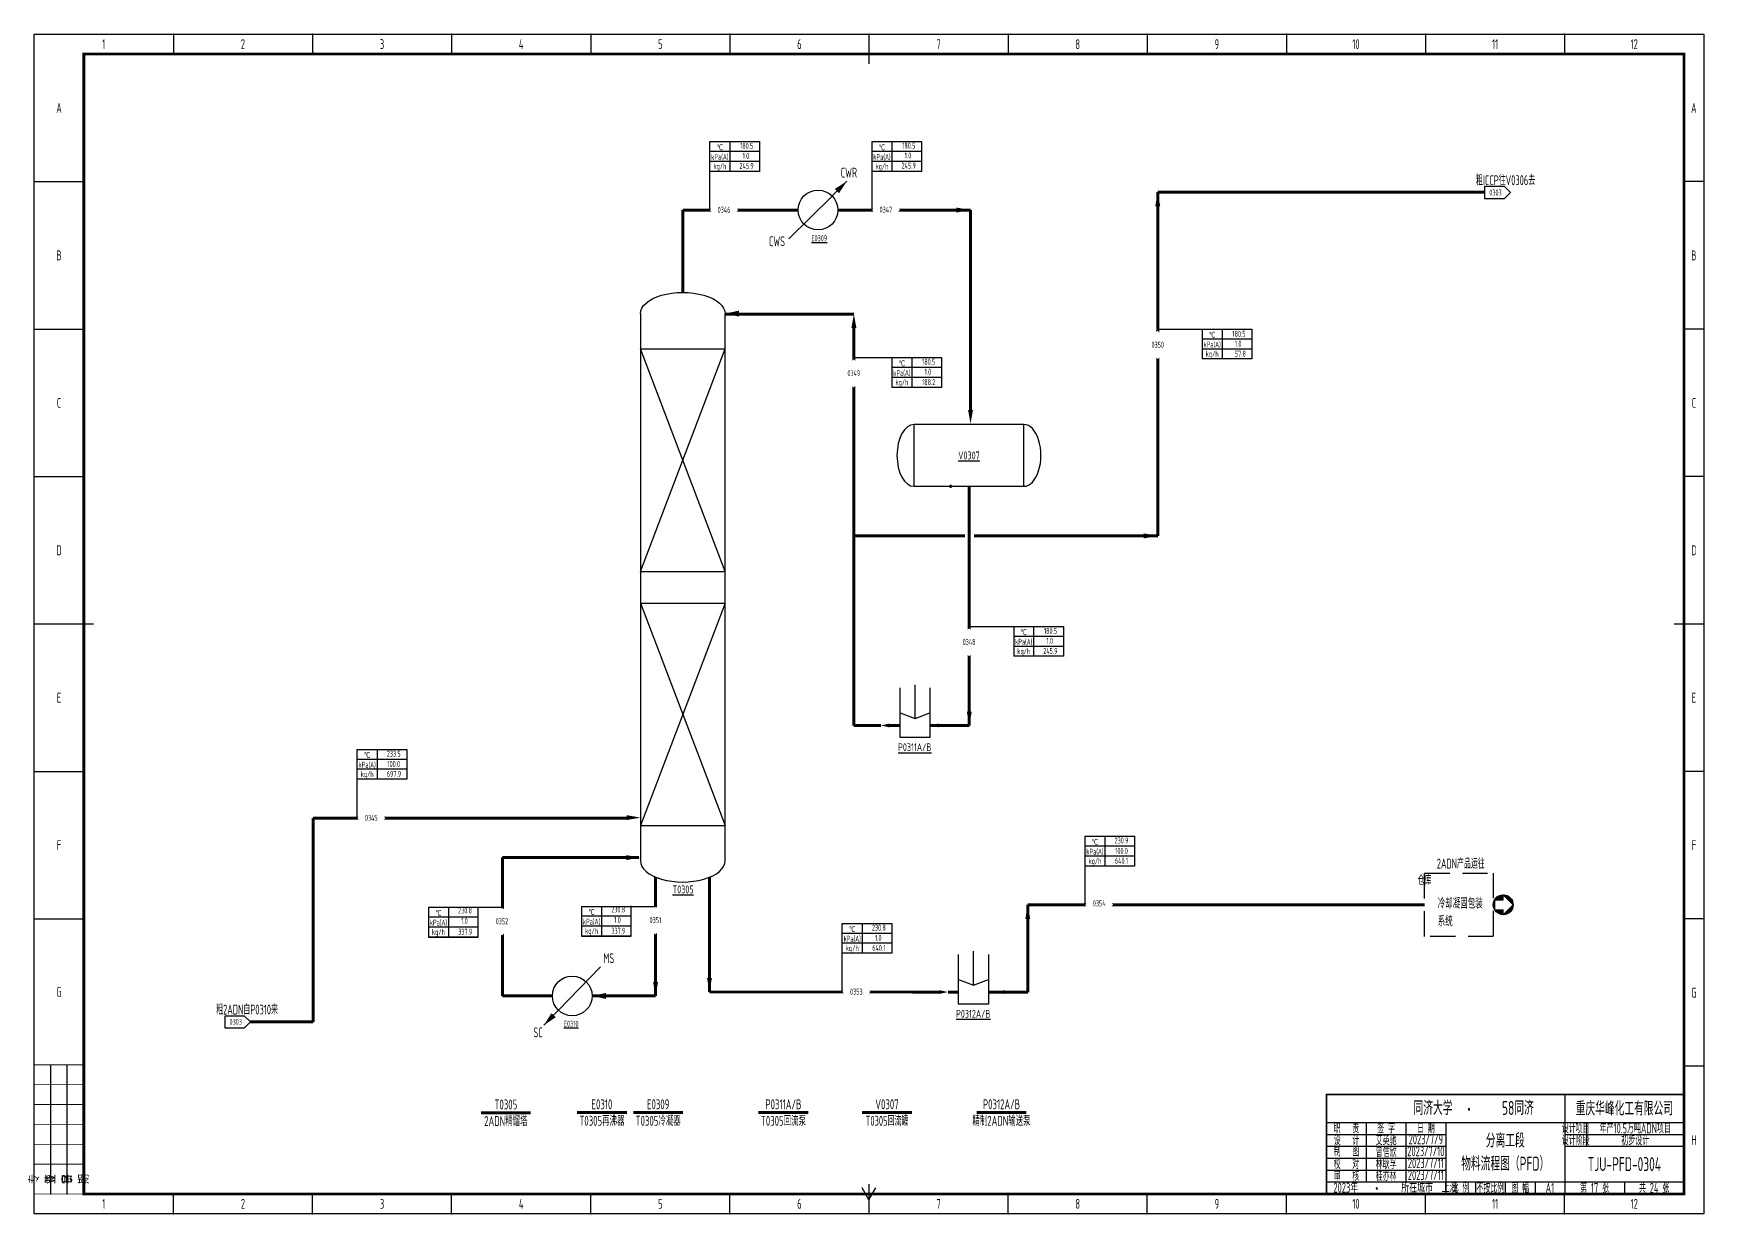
# Model space of a CAD drawing. Header units: millimetres. Extents: x 442 to 10185, y 1370 to 5122.
# Drawn here: x 4159 to 5001, y 2166 to 2761 of the extents above; entities that cross this region are included whole.
import ezdxf

# ---------------------------------------------------------------- set-up
doc = ezdxf.new("R2010")
doc.units = ezdxf.units.MM
doc.set_wipeout_variables(frame=1)
doc.linetypes.add('DASHED', pattern=[19.05, 12.7, -6.35])
for name, color, linetype, lineweight in [('01-主物流线-粗实线', 132, 'Continuous', 80), ('03-设备外轮廓线-细实线', 7, 'Continuous', 25), ('04-设备内部件-细实线', 181, 'Continuous', 25), ('05-图框与标题栏', 7, 'Continuous', 25), ('06-箭头', 7, 'Continuous', 25), ('07-箭头', 7, 'Continuous', 25), ('08-进出物流标志', 7, 'Continuous', 25), ('09-文本', 7, 'Continuous', 25), ('10-流股代号', 21, 'Continuous', 25), ('12-设备位号线', 7, 'Continuous', 80), ('15-物流表及物流信息标识', 7, 'Continuous', 25), ('17-文字（修改）', 7, 'Continuous', 15)]:
    doc.layers.add(name, color=color, linetype=linetype, lineweight=lineweight)
doc.layers.add('TITLE', color=7, linetype='Continuous')
doc.styles.add('3-gbcbig', font='gbenor.shx', dxfattribs={"width": 0.7, "height": 3, "bigfont": 'gbcbig.shx'})
doc.styles.add('5-gbcbig', font='gbenor.shx', dxfattribs={"width": 0.7, "height": 5, "bigfont": 'gbcbig.shx'})
doc.styles.add('7-gbcbig', font='gbenor.shx', dxfattribs={"width": 0.7, "height": 7, "bigfont": 'gbcbig.shx'})
doc.styles.get("Standard").update_dxf_attribs({"font": 'arial.ttf'})
doc.styles.add('工程字', font='gbenor.shx', dxfattribs={"bigfont": 'gbcbig.shx'})

# ---------------------------------------------------------------- blocks, each defined once
blk = doc.blocks.new('箭头')
at = {"layer": '07-箭头'}
blk.add_lwpolyline([(0, 0, 0, 2.5, 0), (-7, 0, 2.5, 2.5, 0)], format="xyseb", dxfattribs=at)

msp = doc.modelspace()

# ---------------------------------------------------------------- hatches: boundary and pattern name
at = {"layer": '08-进出物流标志'}
h = msp.add_hatch(dxfattribs=at)
h.set_pattern_fill('ANSI31', color=256, scale=0.1)
h.set_pattern_definition([(45, (2621.3851, 2903.1675), (-0.224506403, 0.224506403), [])])
h.paths.add_polyline_path([(4899.15, 2324.35), (4899.15, 2326.85, 0.267949), (4894.82, 2324.35)])
h.paths.add_polyline_path([(4894.82, 2324.35, 0.131652), (4894.15, 2321.85, 0.131652), (4894.82, 2319.35)])
h.paths.add_polyline_path([(4894.82, 2319.35, 0.267949), (4899.15, 2316.85), (4899.15, 2319.35)])
h.paths.add_polyline_path([(4899.15, 2316.85, 0.414214), (4904.15, 2321.85)])
h.paths.add_polyline_path([(4899.15, 2326.85), (4904.15, 2321.85, 0.414214)])

# ---------------------------------------------------------------- linework, layer by layer
for p, q in [((4899.72, 2683.48), (4889.72, 2683.48)), ((4889.72, 2683.48), (4889.72, 2677.48)), ((4889.72, 2677.48), (4899.72, 2677.48)), ((4902.72, 2680.48), (4899.72, 2683.48)), ((4899.72, 2677.48), (4902.72, 2680.48)), ((4464.52, 2619.54), (4464.52, 2343.95)), ((4507.18, 2343.95), (4507.18, 2619.54)), ((4602.33, 2532.56), (4657.7, 2532.56)), ((4265.12, 2265.82), (4255.12, 2265.82)), ((4255.12, 2265.82), (4255.12, 2259.82)), ((4268.12, 2262.82), (4265.12, 2265.82)), ((4255.12, 2259.82), (4265.12, 2259.82)), ((4265.12, 2259.82), (4268.12, 2262.82))]:
    msp.add_line(p, q)
msp.add_lwpolyline([(4507.18, 2619.54, 0, 3, 0), (4514.18, 2619.54, 3, 3, 0)], format="xyseb")
at = {"extrusion": (0, 0, -1)}
msp.add_ellipse((4485.85, 2619.54), major_axis=(-21.33, 0), ratio=0.5, start_param=0, end_param=3.141593, dxfattribs=at)
for centre, start_param, end_param in [((4485.85, 2343.95), 0, 3.141593), ((4485.72, 2343.98), 0.880765, 1.197941)]:
    msp.add_ellipse(centre, major_axis=(-21.33, 0), ratio=0.5, start_param=start_param, end_param=end_param)
at = {"layer": '01-主物流线-粗实线'}
for p, q in [((4725.1, 2680.64), (4889.61, 2680.64)), ((4725.1, 2507.61), (4725.1, 2680.64)), ((4485.85, 2671.69), (4487.83, 2671.69)), ((4485.85, 2630.21), (4485.85, 2671.69)), ((4487.83, 2671.69), (4519.42, 2671.69)), ((4519.42, 2671.69), (4531.51, 2671.7)), ((4531.51, 2671.7), (4543.99, 2671.7)), ((4563.99, 2671.69), (4618.3, 2671.69)), ((4630.81, 2671.69), (4618.3, 2671.69)), ((4630.81, 2571.04), (4630.81, 2671.69)), ((4559.54, 2619.3), (4507.18, 2619.3)), ((4559.54, 2619.3), (4572.05, 2619.3)), ((4572.05, 2551.87), (4572.05, 2612.3)), ((4572.05, 2412.14), (4572.05, 2551.87)), ((4630.18, 2532.34), (4630.18, 2419.26)), ((4572.05, 2507.61), (4627.87, 2507.61)), ((4632.56, 2507.61), (4725.1, 2507.61)), ((4630.18, 2412.14), (4630.18, 2419.26)), ((4572.05, 2412.14), (4585.59, 2412.14)), ((4590.05, 2412.14), (4595.36, 2412.14)), ((4630.18, 2412.14), (4610.36, 2412.14)), ((4299.69, 2365.53), (4381.99, 2365.53)), ((4299.69, 2262.82), (4299.69, 2365.53)), ((4381.99, 2365.53), (4457.52, 2365.53)), ((4395.01, 2345.59), (4463.77, 2345.59)), ((4395.01, 2319.78), (4395.01, 2345.59)), ((4472.14, 2335.75), (4472.14, 2319.78)), ((4499.3, 2335.75), (4499.3, 2312.71)), ((4859.52, 2321.86), (4659.63, 2321.82)), ((4659.63, 2321.82), (4659.63, 2277.89)), ((4395.01, 2275.92), (4395.01, 2308.18)), ((4472.15, 2308.18), (4472.15, 2275.92)), ((4499.3, 2312.71), (4499.3, 2278.01)), ((4420.17, 2275.92), (4395.01, 2275.92)), ((4452.92, 2275.92), (4440.17, 2275.92)), ((4472.15, 2275.92), (4452.92, 2275.92)), ((4499.3, 2278.01), (4615.04, 2277.89)), ((4601.5, 2277.89), (4615.04, 2277.89)), ((4619.5, 2277.89), (4624.81, 2277.89)), ((4659.63, 2277.89), (4639.81, 2277.89)), ((4268.12, 2262.82), (4299.69, 2262.82))]:
    msp.add_line(p, q, dxfattribs=at)
msp.add_point((4620.78, 2532.56), dxfattribs=at)
at = {"layer": '03-设备外轮廓线-细实线'}
for p, q in [((4561.06, 2678.77), (4568.48, 2686.2)), ((4539.34, 2657.14), (4561.1, 2678.73)), ((4657.7, 2563.7), (4602.33, 2563.7)), ((4595.36, 2406.03), (4595.36, 2431.03)), ((4602.86, 2415.65), (4602.86, 2432.65)), ((4610.36, 2431.03), (4610.36, 2406.03)), ((4595.36, 2418.53), (4602.86, 2415.65)), ((4602.86, 2415.65), (4610.36, 2418.53)), ((4610.36, 2406.03), (4595.36, 2406.03)), ((4632.31, 2281.41), (4632.31, 2298.41)), ((4423.22, 2268.73), (4444.44, 2290.65)), ((4624.81, 2271.78), (4624.81, 2296.78)), ((4639.81, 2296.78), (4639.81, 2271.78)), ((4624.81, 2284.28), (4632.31, 2281.41)), ((4632.31, 2281.41), (4639.81, 2284.28)), ((4423.22, 2268.73), (4415.91, 2261.19)), ((4639.81, 2271.78), (4624.81, 2271.78))]:
    msp.add_line(p, q, dxfattribs=at)
at = {"layer": '03-设备外轮廓线-细实线', "linetype": 'DASHED'}
msp.add_lwpolyline([(4859.52, 2337.83), (4894.15, 2337.83), (4894.15, 2305.86), (4859.52, 2305.86)], close=True, dxfattribs=at)
at = {"layer": '03-设备外轮廓线-细实线'}
for centre in [(4553.99, 2671.7), (4430.17, 2275.92)]:
    msp.add_circle(centre, 10, dxfattribs=at)
for centre, start_param, end_param in [((4602.33, 2548.13), 3.141593, 6.283185), ((4657.7, 2548.13), 0, 3.141593)]:
    msp.add_ellipse(centre, major_axis=(0, -15.57), ratio=0.550347, start_param=start_param, end_param=end_param, dxfattribs=at)
at = {"layer": '04-设备内部件-细实线'}
for p, q in [((4464.52, 2601.79), (4507.18, 2601.79)), ((4464.52, 2489.74), (4507.18, 2601.79)), ((4507.18, 2489.74), (4464.52, 2601.79)), ((4602.33, 2532.56), (4602.33, 2563.7)), ((4657.7, 2532.56), (4657.7, 2563.7)), ((4464.52, 2489.74), (4507.18, 2489.74)), ((4464.52, 2473.76), (4507.18, 2473.76)), ((4464.52, 2473.76), (4507.18, 2361.7)), ((4507.18, 2473.76), (4464.52, 2361.7)), ((4464.52, 2361.7), (4507.18, 2361.7))]:
    msp.add_line(p, q, dxfattribs=at)
at = {"layer": '05-图框与标题栏'}
for p, q in [((4229.25, 2760.23), (4229.25, 2750.23)), ((4299.33, 2760.23), (4299.33, 2750.23)), ((4369.41, 2760.23), (4369.41, 2750.23)), ((4439.5, 2760.23), (4439.5, 2750.23)), ((4509.58, 2760.23), (4509.58, 2750.23)), ((4649.75, 2760.23), (4649.75, 2750.23)), ((4719.83, 2760.23), (4719.83, 2750.23)), ((4789.91, 2760.23), (4789.91, 2750.23)), ((4860, 2760.23), (4860, 2750.23)), ((4930.08, 2760.23), (4930.08, 2750.23)), ((4159.16, 2685.98), (4184.16, 2685.98)), ((5000.16, 2685.98), (4990.16, 2685.98)), ((4159.16, 2611.73), (4184.16, 2611.73)), ((5000.16, 2611.73), (4990.16, 2611.73)), ((4159.16, 2537.48), (4184.16, 2537.48)), ((5000.16, 2537.48), (4990.16, 2537.48)), ((4159.16, 2388.98), (4184.16, 2388.98)), ((5000.16, 2388.98), (4990.16, 2388.98)), ((4159.16, 2314.73), (4184.16, 2314.73)), ((5000.16, 2314.73), (4990.16, 2314.73)), ((4167.5, 2176.23), (4167.5, 2241.23)), ((4175.83, 2176.23), (4175.83, 2241.23)), ((5000.16, 2240.48), (4990.16, 2240.48)), ((4930.16, 2226.23), (4930.16, 2176.23)), ((4810.16, 2212.23), (4990.16, 2212.23)), ((4810.16, 2206.23), (4870.16, 2206.23)), ((4830.16, 2212.23), (4830.16, 2182.23)), ((4850.16, 2212.23), (4850.16, 2182.23)), ((4870.16, 2212.23), (4870.16, 2176.23)), ((4930.16, 2206.23), (4990.16, 2206.23)), ((4941.16, 2212.23), (4941.16, 2200.23)), ((4810.16, 2200.23), (4870.16, 2200.23)), ((4930.16, 2200.23), (4990.16, 2200.23)), ((4810.16, 2194.23), (4870.16, 2194.23)), ((4810.16, 2188.23), (4870.16, 2188.23)), ((4810.16, 2182.23), (4990.16, 2182.23)), ((4885.16, 2182.23), (4885.16, 2176.23)), ((4900.16, 2182.23), (4900.16, 2176.23)), ((4915.16, 2182.23), (4915.16, 2176.23)), ((4960.16, 2182.23), (4960.16, 2176.23)), ((4229.25, 2166.23), (4229.25, 2176.23)), ((4299.33, 2166.23), (4299.33, 2176.23)), ((4369.41, 2166.23), (4369.41, 2176.23)), ((4439.5, 2166.23), (4439.5, 2176.23)), ((4509.58, 2166.23), (4509.58, 2176.23)), ((4579.66, 2173.23), (4576.2, 2179.23)), ((4579.66, 2173.23), (4583.13, 2179.23)), ((4649.75, 2166.23), (4649.75, 2176.23)), ((4719.83, 2166.23), (4719.83, 2176.23)), ((4789.91, 2166.23), (4789.91, 2176.23)), ((4860, 2166.23), (4860, 2176.23)), ((4930.08, 2166.23), (4930.08, 2176.23))]:
    msp.add_line(p, q, dxfattribs=at)
for points, const_width in [([(4579.66, 2760.23), (4579.66, 2745.23)], 0.8), ([(4159.16, 2463.23), (4189.16, 2463.23)], 0.8), ([(5000.16, 2463.23), (4985.16, 2463.23)], 0.8), ([(4184.16, 2241.23), (4159.16, 2241.23)], 0.4), ([(4184.16, 2231.23), (4159.16, 2231.23)], 0.4), ([(4990.16, 2226.23), (4810.16, 2226.23), (4810.16, 2176.23)], 0.8), ([(4184.16, 2221.23), (4159.16, 2221.23)], 0.4), ([(4184.16, 2211.23), (4159.16, 2211.23)], 0.4), ([(4184.16, 2201.23), (4159.16, 2201.23)], 0.4), ([(4184.16, 2191.23), (4159.16, 2191.23)], 0.4), ([(4579.66, 2166.23), (4579.66, 2181.23)], 0.8), ([(4184.16, 2176.23), (4159.16, 2176.23)], 0.4)]:
    msp.add_lwpolyline(points, dxfattribs=dict(at, const_width=const_width))
at = {"layer": '05-图框与标题栏', "const_width": 1.4}
msp.add_lwpolyline([(4184.16, 2750.23), (4184.16, 2176.23), (4990.16, 2176.23), (4990.16, 2750.23)], close=True, dxfattribs=at)
at = {"layer": '05-图框与标题栏'}
for p in [(4229.25, 2760.23), (4229.25, 2760.23), (4229.25, 2760.23), (4299.33, 2760.23), (4299.33, 2760.23), (4299.33, 2760.23), (4369.41, 2760.23), (4369.41, 2760.23), (4369.41, 2760.23), (4439.5, 2760.23), (4439.5, 2760.23), (4439.5, 2760.23), (4509.58, 2760.23), (4509.58, 2760.23), (4509.58, 2760.23), (4579.66, 2760.23), (4579.66, 2760.23), (4579.66, 2760.23), (4649.75, 2760.23), (4649.75, 2760.23), (4649.75, 2760.23), (4719.83, 2760.23), (4719.83, 2760.23), (4719.83, 2760.23), (4789.91, 2760.23), (4789.91, 2760.23), (4789.91, 2760.23), (4860, 2760.23), (4860, 2760.23), (4860, 2760.23), (4930.08, 2760.23), (4930.08, 2760.23), (4930.08, 2760.23), (5000.16, 2685.98), (5000.16, 2611.73), (5000.16, 2537.48), (5000.16, 2463.23), (5000.16, 2388.98), (5000.16, 2314.73), (5000.16, 2240.48), (4167.5, 2176.23), (4175.83, 2176.23), (4229.25, 2166.23), (4299.33, 2166.23), (4369.41, 2166.23), (4439.5, 2166.23), (4509.58, 2166.23), (4579.66, 2166.23), (4649.75, 2166.23), (4719.83, 2166.23), (4789.91, 2166.23), (4860, 2166.23), (4930.08, 2166.23)]:
    msp.add_point(p, dxfattribs=at)
at = {"layer": '06-箭头'}
for points in [[(4568.48, 2686.2, 0, 3, 0), (4563.53, 2681.25, 3, 3, 0)], [(4585.59, 2412.14, 0, 1.91, 0), (4590.05, 2412.14, 1.91, 1.91, 0)], [(4610.36, 2412.14, 0, 1.91, 0), (4614.82, 2412.14, 1.91, 1.91, 0)], [(4440.17, 2275.92, 0, 3, 0), (4447.17, 2275.92, 3, 3, 0)], [(4619.5, 2277.89, 0, 1.91, 0), (4615.04, 2277.89, 1.91, 1.91, 0)], [(4652, 2277.89, 0, 1.91, 0), (4647.53, 2277.89, 1.91, 1.91, 0)], [(4415.91, 2261.19, 0, 3, 0), (4420.78, 2266.22, 3, 3, 0)]]:
    msp.add_lwpolyline(points, format="xyseb", dxfattribs=at)
at = {"layer": '08-进出物流标志'}
for p, q in [((4894.82, 2324.35), (4894.82, 2319.35)), ((4894.82, 2324.35), (4899.15, 2324.35)), ((4899.15, 2326.85), (4904.15, 2321.85)), ((4899.15, 2324.35), (4899.15, 2326.85)), ((4894.82, 2319.35), (4899.15, 2319.35)), ((4904.15, 2321.85), (4899.15, 2316.85)), ((4899.15, 2316.85), (4899.15, 2319.35))]:
    msp.add_line(p, q, dxfattribs=at)
msp.add_circle((4899.15, 2321.85), 5, dxfattribs=at)
at = {"layer": '12-设备位号线'}
for p, q in [((4409.23, 2217.11), (4384.23, 2217.11)), ((4457.62, 2217.22), (4432.62, 2217.22)), ((4485.96, 2217.22), (4460.96, 2217.22)), ((4549.06, 2217.22), (4524.06, 2217.22)), ((4601.22, 2217.22), (4576.22, 2217.22)), ((4658.9, 2217.22), (4633.9, 2217.22))]:
    msp.add_line(p, q, dxfattribs=at)
at = {"layer": '15-物流表及物流信息标识'}
for p, q in [((4499.54, 2706.17), (4524.54, 2706.17)), ((4509.54, 2706.17), (4509.54, 2691.17)), ((4524.54, 2706.17), (4524.54, 2691.17)), ((4581.19, 2706.14), (4606.19, 2706.14)), ((4591.19, 2706.14), (4591.19, 2691.14)), ((4606.19, 2706.14), (4606.19, 2691.14)), ((4524.54, 2701.17), (4499.54, 2701.17)), ((4524.54, 2696.17), (4499.54, 2696.17)), ((4606.19, 2701.14), (4581.19, 2701.14)), ((4606.19, 2696.14), (4581.19, 2696.14)), ((4524.54, 2691.17), (4499.54, 2691.17)), ((4606.19, 2691.14), (4581.19, 2691.14)), ((4747.51, 2611.68), (4772.51, 2611.68)), ((4747.51, 2611.68), (4747.51, 2596.68)), ((4757.51, 2611.68), (4757.51, 2596.68)), ((4772.51, 2611.68), (4772.51, 2596.68)), ((4772.51, 2606.68), (4747.51, 2606.68)), ((4772.51, 2601.68), (4747.51, 2601.68)), ((4591.22, 2597.35), (4616.22, 2597.35)), ((4591.22, 2597.35), (4591.22, 2582.35)), ((4601.22, 2597.35), (4601.22, 2582.35)), ((4616.22, 2597.35), (4616.22, 2582.35)), ((4772.51, 2596.68), (4747.51, 2596.68)), ((4616.22, 2592.35), (4591.22, 2592.35)), ((4616.22, 2587.35), (4591.22, 2587.35)), ((4616.22, 2582.35), (4591.22, 2582.35)), ((4652.59, 2461.96), (4677.59, 2461.96)), ((4652.59, 2461.96), (4652.59, 2446.96)), ((4662.59, 2461.96), (4662.59, 2446.96)), ((4677.59, 2461.96), (4677.59, 2446.96)), ((4677.59, 2456.96), (4652.59, 2456.96)), ((4677.59, 2451.96), (4652.59, 2451.96)), ((4677.59, 2446.96), (4652.59, 2446.96)), ((4321.86, 2400.04), (4346.86, 2400.04)), ((4331.86, 2400.04), (4331.86, 2385.04)), ((4346.86, 2400.04), (4346.86, 2385.04)), ((4346.86, 2395.04), (4321.86, 2395.04)), ((4346.86, 2390.04), (4321.86, 2390.04)), ((4346.86, 2385.04), (4321.86, 2385.04)), ((4688.47, 2356.31), (4713.47, 2356.31)), ((4713.47, 2351.31), (4688.47, 2351.31)), ((4698.47, 2356.31), (4698.47, 2341.31)), ((4713.47, 2356.31), (4713.47, 2341.31)), ((4713.47, 2346.31), (4688.47, 2346.31)), ((4713.47, 2341.31), (4688.47, 2341.31)), ((4357.77, 2320.55), (4357.77, 2305.55)), ((4382.77, 2315.55), (4357.77, 2315.55)), ((4367.77, 2320.55), (4367.77, 2305.55)), ((4382.77, 2305.55), (4382.77, 2320.75)), ((4434.9, 2321.04), (4434.9, 2306.04)), ((4459.9, 2316.04), (4434.9, 2316.04)), ((4444.9, 2321.04), (4444.9, 2306.04)), ((4459.9, 2306.04), (4459.9, 2321.24)), ((4382.77, 2310.55), (4357.77, 2310.55)), ((4459.9, 2311.04), (4434.9, 2311.04)), ((4566.22, 2312.42), (4591.22, 2312.42)), ((4591.22, 2307.42), (4566.22, 2307.42)), ((4576.22, 2312.42), (4576.22, 2297.42)), ((4591.22, 2312.42), (4591.22, 2297.42)), ((4382.77, 2305.55), (4357.77, 2305.55)), ((4357.77, 2305.55), (4382.77, 2305.55)), ((4459.9, 2306.04), (4434.9, 2306.04)), ((4434.9, 2306.04), (4459.9, 2306.04)), ((4591.22, 2302.42), (4566.22, 2302.42)), ((4591.22, 2297.42), (4566.22, 2297.42))]:
    msp.add_line(p, q, dxfattribs=at)
at = {"layer": 'TITLE'}
for p, q in [((4159.16, 2760.23), (5000.16, 2760.23)), ((4159.16, 2166.23), (4159.16, 2760.23)), ((5000.16, 2760.23), (5000.16, 2166.23)), ((5000.16, 2166.23), (4159.16, 2166.23))]:
    msp.add_line(p, q, dxfattribs=at)

# ---------------------------------------------------------------- block references
at = {"layer": '01-主物流线-粗实线'}
msp.add_blockref('箭头', (4725.1, 2507.61), dxfattribs=at)
at = {"layer": '07-箭头'}
for p, rotation in [((4725.1, 2680.64), 90), ((4572.05, 2619.3), 90), ((4630.81, 2564.04), 270), ((4630.18, 2412.14), 270), ((4659.63, 2321.6), 90), ((4472.15, 2275.92), 270), ((4499.3, 2278.01), 270)]:
    msp.add_blockref('箭头', p, dxfattribs=dict(at, rotation=rotation))
for p in [(4630.7, 2671.69), (4464.52, 2365.73), (4464.39, 2345.59)]:
    msp.add_blockref('箭头', p, dxfattribs=at)

# ---------------------------------------------------------------- texts
at = {"color": 5, "char_height": 5, "width": 65.9276, "attachment_point": 5, "style": '5-gbcbig'}
for s, insert in [('CWR', (4569.53, 2690.54)), ('CWS', (4533.32, 2655.98))]:
    msp.add_mtext(s, dxfattribs=dict(at, insert=insert))
at = {"attachment_point": 5, "style": '3-gbcbig'}
for s, width, gutter_width, heights, insert, char_height in [('{\\LE0309}', 12.7249, 35, [0], (4554.58, 2657.46), 3), ('{\\LV0307}', 16.7749, 46.14, [16.01], (4630.01, 2548.13), 3.955), ('{\\LP0311A/B}', 16.7749, 46.14, [16.01], (4602.69, 2401.17), 3.9548), ('{\\LT0305}', 16.7749, 46.14, [16.01], (4486.04, 2329.58), 3.955), ('{\\LP0312A/B}', 16.7749, 46.14, [16.01], (4632.15, 2266.92), 3.9548), ('{\\LE0310}', 12.7249, 35, [0], (4429.65, 2261.91), 3)]:
    msp.add_mtext_dynamic_manual_height_columns(s, width=width, gutter_width=gutter_width, heights=heights, dxfattribs=dict(at, insert=insert, char_height=char_height))
at = {"color": 1, "char_height": 5, "width": 65.9276, "attachment_point": 5, "style": '5-gbcbig'}
for s, insert in [('MS', (4448.59, 2294.93)), ('SC', (4412.94, 2257.57))]:
    msp.add_mtext(s, dxfattribs=dict(at, insert=insert))
at = {"layer": '03-设备外轮廓线-细实线', "insert": (4866.13, 2325.32), "char_height": 5.4, "attachment_point": 1, "style": '5-gbcbig'}
msp.add_mtext_dynamic_manual_height_columns('冷却凝固包装系统', width=23.2937, gutter_width=15, heights=[0], dxfattribs=at)
at = {"layer": '05-图框与标题栏', "attachment_point": 5}
for s, width, gutter_width, heights, insert, char_height, style in [('1', 70.0833, 25, [0], (4194.2, 2755.23), 5, '5-gbcbig'), ('2', 70.0833, 12.5, [0], (4264.29, 2755.23), 5, '5-gbcbig'), ('3', 70.0833, 25, [0], (4334.37, 2755.23), 5, '5-gbcbig'), ('4', 70.0833, 25, [0], (4404.45, 2755.23), 5, '5-gbcbig'), ('5', 70.0833, 25, [0], (4474.54, 2755.23), 5, '5-gbcbig'), ('6', 70.0833, 25, [0], (4544.62, 2755.23), 5, '5-gbcbig'), ('7', 70.0833, 25, [0], (4614.7, 2755.23), 5, '5-gbcbig'), ('8', 70.0833, 25, [0], (4684.79, 2755.23), 5, '5-gbcbig'), ('9', 70.0833, 25, [0], (4754.87, 2755.23), 5, '5-gbcbig'), ('10', 70.0833, 25, [0], (4824.95, 2755.23), 5, '5-gbcbig'), ('11', 70.0833, 25, [0], (4895.04, 2755.23), 5, '5-gbcbig'), ('12', 70.0833, 25, [0], (4965.12, 2755.23), 5, '5-gbcbig'), ('A', 25, 25, [0], (4171.66, 2723.1), 5, '5-gbcbig'), ('A', 10, 25, [0], (4995.16, 2723.1), 5, '5-gbcbig'), ('B', 25, 25, [0], (4171.66, 2648.85), 5, '5-gbcbig'), ('B', 10, 25, [0], (4995.16, 2648.85), 5, '5-gbcbig'), ('C', 25, 25, [0], (4171.66, 2574.6), 5, '5-gbcbig'), ('C', 10, 25, [0], (4995.16, 2574.6), 5, '5-gbcbig'), ('D', 25, 25, [0], (4171.66, 2500.35), 5, '5-gbcbig'), ('D', 10, 25, [0], (4995.16, 2500.35), 5, '5-gbcbig'), ('E', 25, 25, [0], (4171.66, 2426.1), 5, '5-gbcbig'), ('E', 10, 25, [0], (4995.16, 2426.1), 5, '5-gbcbig'), ('F', 25, 25, [0], (4171.66, 2351.85), 5, '5-gbcbig'), ('F', 10, 25, [0], (4995.16, 2351.85), 5, '5-gbcbig'), ('G', 25, 25, [0], (4171.66, 2277.98), 5, '5-gbcbig'), ('G', 10, 25, [0], (4995.16, 2277.6), 5, '5-gbcbig'), ('重庆华峰化工有限公司', 60, 25, [0], (4960.16, 2219.23), 7, '7-gbcbig'), ('职   责', 20, 25, [0], (4820.16, 2209.23), 5, '5-gbcbig'), ('设   计', 20, 25, [0], (4820.16, 2203.23), 5, '5-gbcbig'), ('艾英驰', 20, 25, [0], (4840.16, 2203.23), 5, '5-gbcbig'), ('签 字', 20, 25, [0], (4840.16, 2209.23), 5, '5-gbcbig'), ('2023/7/9', 20, 25, [0], (4860.16, 2203.73), 5, '5-gbcbig'), ('日 期', 20, 25, [0], (4860.16, 2209.23), 5, '5-gbcbig'), ('设计项目', 15, 25, [0], (4935.61, 2209.23), 5, '5-gbcbig'), ('设计阶段', 15, 25, [0], (4935.61, 2203.23), 5, '5-gbcbig'), ('H', 10, 25, [0], (4995.16, 2203.35), 5, '5-gbcbig'), ('制   图', 20, 25, [0], (4820.16, 2197.59), 5, '5-gbcbig'), ('曾信欣', 20, 25, [0], (4840.16, 2197.23), 5, '5-gbcbig'), ('2023/7/10', 20, 25, [0], (4860.16, 2197.73), 5, '5-gbcbig'), ('校   对', 20, 25, [0], (4820.16, 2191.23), 5, '5-gbcbig'), ('林耿孚', 20, 25, [0], (4840.16, 2191.23), 5, '5-gbcbig'), ('2023/7/11', 20, 25, [0], (4860.16, 2191.73), 5, '5-gbcbig'), ('TJU-PFD-0304', 60, 25, [12.52], (4960.16, 2191.23), 7, '7-gbcbig'), ('审   核', 20, 25, [0], (4820.16, 2185.23), 5, '5-gbcbig'), ('桂亦林', 20, 25, [0], (4840.16, 2185.23), 5, '5-gbcbig'), ('2023/7/11', 20, 25, [0], (4860.16, 2185.73), 5, '5-gbcbig'), ('比 例', 15, 25, [0], (4877.66, 2179.23), 5, '5-gbcbig'), ('不按比例', 15, 25, [0], (4892.66, 2179.23), 5, '5-gbcbig'), ('图 幅', 15, 25, [0], (4907.66, 2179.23), 5, '5-gbcbig'), ('A1', 14.9167, 25, [0], (4922.62, 2179.23), 5, '5-gbcbig'), ('第 17 张', 30, 25, [0], (4945.16, 2179.23), 5, '5-gbcbig'), ('共 24 张', 30, 25, [0], (4975.16, 2179.23), 5, '5-gbcbig'), ('1', 70.0833, 25, [0], (4194.2, 2171.23), 5, '5-gbcbig'), ('2', 70.0833, 25, [0], (4264.29, 2171.23), 5, '5-gbcbig'), ('3', 70.0833, 25, [0], (4334.37, 2171.23), 5, '5-gbcbig'), ('4', 70.0833, 25, [0], (4404.45, 2171.23), 5, '5-gbcbig'), ('5', 70.0833, 25, [0], (4474.54, 2171.23), 5, '5-gbcbig'), ('6', 70.0833, 25, [0], (4544.62, 2171.23), 5, '5-gbcbig'), ('7', 70.0833, 25, [0], (4614.7, 2171.23), 5, '5-gbcbig'), ('8', 70.0833, 25, [0], (4684.79, 2171.23), 5, '5-gbcbig'), ('9', 70.0833, 25, [0], (4754.87, 2171.23), 5, '5-gbcbig'), ('10', 70.0833, 25, [0], (4824.95, 2171.23), 5, '5-gbcbig'), ('11', 70.0833, 25, [0], (4895.04, 2171.23), 5, '5-gbcbig'), ('12', 70.0833, 25, [0], (4965.12, 2171.23), 5, '5-gbcbig')]:
    msp.add_mtext_dynamic_manual_height_columns(s, width=width, gutter_width=gutter_width, heights=heights, dxfattribs=dict(at, insert=insert, char_height=char_height, style=style))
at = {"layer": '05-图框与标题栏'}
for s, insert, char_height, width, attachment_point, style in [('\\pi5.78018;同济大学             ', (4848.19, 2219.5), 7, 32.2593, 4, '7-gbcbig'), ('58同济          ', (4906.53, 2219.5), 7, 32.2593, 5, '7-gbcbig'), (' 2023{\\W0.8;年          所在城市  上海}', (4811.64, 2179.38), 5, 67.5295, 4, '5-gbcbig'), ('{\\fFangSong|b0|i0|c134|p49;\\W0.8;·}', (4832.73, 2181.36), 5, 18.9039, 1, '5-gbcbig')]:
    msp.add_mtext(s, dxfattribs=dict(at, insert=insert, char_height=char_height, width=width, attachment_point=attachment_point, style=style))
at = {"layer": '05-图框与标题栏', "insert": (4879.16, 2221.23), "char_height": 5, "width": 31.5065, "attachment_point": 1}
msp.add_mtext('{\\fFangSong|b0|i0|c134|p49;\\W0.8;·}', dxfattribs=at)
at = {"layer": '05-图框与标题栏', "char_height": 5, "attachment_point": 5, "rotation": 90, "style": '工程字'}
for s, insert in [('专业', (4163.33, 2183.73)), ('签字', (4171.66, 2183.73)), ('日期', (4180, 2183.73))]:
    msp.add_mtext_dynamic_manual_height_columns(s, width=8.3333, gutter_width=25, heights=[0], dxfattribs=dict(at, insert=insert))
at = {"layer": '09-文本'}
for s, width, gutter_width, heights, insert, char_height, attachment_point, style in [('\\pi8.65075;粗ICCP往V0306去', 40, 12.5, [5.33], (4876.76, 2686.71), 5, 4, '5-gbcbig'), ('0303', 40, 12.5, [0], (4895.24, 2680.53), 3, 5, '3-gbcbig'), ('\\pi9.6779;2ADN产品运往仓库', 34.9885, 15, [0], (4855.99, 2345.07), 5, 1, '5-gbcbig'), ('\\pi8.65075;粗2ADN自P0310来', 40, 12.5, [5.33], (4242.17, 2269.06), 5, 4, '5-gbcbig'), ('0303', 40, 12.5, [0], (4260.65, 2262.88), 3, 5, '3-gbcbig'), ('{\\W0.75;T0305}\\P{\\A1;\\W0.75;2ADN精馏塔}', 59.0038, 12.5, [13.77], (4396.73, 2217.08), 5, 5, '5-gbcbig'), ('{\\W0.75;E0310}\\P{\\A1;\\W0.75;T0305再沸器}', 59.0038, 12.5, [0], (4445.12, 2217.19), 5, 5, '5-gbcbig'), ('{\\W0.75;E0309}\\P{\\A1;\\W0.75;T0305冷凝器}', 59.0038, 12.5, [0], (4473.46, 2217.19), 5, 5, '5-gbcbig'), ('{\\W0.75;P0311A/B}\\P{\\A1;\\W0.75;T0305回流泵}', 59.0038, 12.5, [0], (4536.56, 2217.19), 5, 5, '5-gbcbig'), ('{\\W0.75;V0307\\P}T0305回流罐', 59.0038, 12.5, [0], (4588.72, 2217.19), 5, 5, '5-gbcbig'), ('{\\W0.75;P0312A/B\\P\\A1;精制2ADN输送泵}', 59.0038, 12.5, [0], (4646.4, 2217.19), 5, 5, '5-gbcbig'), ('分离工段\\P物料流程图（PFD）', 60, 12.5, [0], (4900.16, 2197.23), 7, 5, '7-gbcbig'), ('年产10.5万吨ADN项目', 49.0599, 35, [5.65], (4965.63, 2209.23), 5, 5, '5-gbcbig'), ('初步设计', 48.9999, 12.5, [0], (4965.66, 2203.23), 5, 5, '5-gbcbig')]:
    msp.add_mtext_dynamic_manual_height_columns(s, width=width, gutter_width=gutter_width, heights=heights, dxfattribs=dict(at, insert=insert, char_height=char_height, attachment_point=attachment_point, style=style))
at = {"layer": '15-物流表及物流信息标识', "char_height": 3, "style": '3-gbcbig'}
for s, width, insert, attachment_point in [('℃', 10, (4504.54, 2703.32), 5), ('\\pi5.18876;180.5', 15, (4509.54, 2705.51), 1), ('℃', 10, (4586.19, 2703.29), 5), ('\\pi5.18876;180.5', 15, (4591.19, 2705.65), 1), ('kPa(A)', 10, (4504.54, 2698.32), 5), ('kg/h', 10, (4504.54, 2693.32), 5), ('\\pi4.87764;245.9', 15, (4509.54, 2695.43), 1), ('\\pi6.44931;1.0', 15, (4509.54, 2700.51), 1), ('kPa(A)', 10, (4586.19, 2698.29), 5), ('kg/h', 10, (4586.19, 2693.29), 5), ('\\pi4.87764;245.9', 15, (4591.19, 2695.57), 1), ('\\pi6.44931;1.0', 15, (4591.19, 2700.65), 1), ('℃', 10, (4752.51, 2608.83), 5), ('\\pi5.18876;180.5', 15, (4757.51, 2610.88), 1), ('kPa(A)', 10, (4752.51, 2603.83), 5), ('\\pi6.44931;1.0', 15, (4757.51, 2605.88), 1), ('℃', 10, (4596.22, 2594.5), 5), ('\\pi5.18876;180.5', 15, (4601.22, 2596.78), 1), ('kg/h', 10, (4752.51, 2598.83), 5), ('\\pi5.05; 57.8', 15, (4757.51, 2600.88), 1), ('kPa(A)', 10, (4596.22, 2589.5), 5), ('kg/h', 10, (4596.22, 2584.5), 5), ('\\pi5.17245;188.2', 15, (4601.22, 2586.56), 1), ('\\pi6.44931;1.0', 15, (4601.22, 2591.78), 1), ('℃', 10, (4657.59, 2459.11), 5), ('\\pi5.18876;180.5', 15, (4662.59, 2461.24), 1), ('kPa(A)', 10, (4657.59, 2454.11), 5), ('kg/h', 10, (4657.59, 2449.11), 5), ('\\pi4.87764;245.9', 15, (4662.59, 2451.16), 1), ('\\pi6.44931;1.0', 15, (4662.59, 2456.24), 1), ('kPa(A)', 10, (4326.86, 2392.19), 5), ('℃', 10, (4326.86, 2397.19), 5), ('kg/h', 10, (4326.86, 2387.19), 5), ('\\pi4.93194;697.9', 15, (4331.86, 2389.24), 1), ('kPa(A)', 10, (4693.47, 2348.46), 5), ('℃', 10, (4693.47, 2353.46), 5), ('kg/h', 10, (4693.47, 2343.46), 5), ('\\pi5.08514;640.1', 15, (4698.47, 2345.51), 1), ('℃', 10, (4362.77, 2317.7), 5), ('kPa(A)', 10, (4439.9, 2313.19), 5), ('℃', 10, (4439.9, 2318.19), 5), ('kPa(A)', 10, (4362.77, 2312.7), 5), ('kg/h', 10, (4362.77, 2307.7), 5), ('\\pi4.98736;337.9', 15, (4367.77, 2309.75), 1), ('kg/h', 10, (4439.9, 2308.19), 5), ('\\pi4.98736;337.9', 15, (4444.9, 2310.24), 1), ('kPa(A)', 10, (4571.22, 2304.58), 5), ('℃', 10, (4571.22, 2309.58), 5), ('kg/h', 10, (4571.22, 2299.58), 5), ('\\pi5.08514;640.1', 15, (4576.22, 2301.63), 1)]:
    msp.add_mtext_dynamic_manual_height_columns(s, width=width, gutter_width=25, heights=[0], dxfattribs=dict(at, insert=insert, attachment_point=attachment_point))
at = {"layer": '17-文字（修改）', "char_height": 3, "attachment_point": 1, "style": '3-gbcbig'}
for s, insert in [('233.5', (4336.77, 2399.44)), ('\\pi5.22431;100.0', (4331.86, 2394.24)), ('230.9', (4703.38, 2355.71)), ('\\pi5.22431;100.0', (4698.47, 2350.51)), ('230.8', (4372.68, 2320.47)), ('\\pi6.44931;1.0', (4367.77, 2315.27)), ('230.8', (4449.81, 2320.96)), ('\\pi6.44931;1.0', (4444.9, 2315.75)), ('230.8', (4581.13, 2311.83)), ('\\pi6.44931;1.0', (4576.22, 2306.63))]:
    msp.add_mtext_dynamic_manual_height_columns(s, width=15, gutter_width=25, heights=[0], dxfattribs=dict(at, insert=insert))

# ---------------------------------------------------------------- next in the draw order: wipeouts: each hides what was drawn before it
for points in [[(4499.54, 2671.72), (4506.62, 2678.79), (4513.69, 2671.72), (4506.62, 2664.65)], [(4581.09, 2671.79), (4588.16, 2678.86), (4595.23, 2671.79), (4588.16, 2664.72)], [(4718.02, 2603.75), (4725.09, 2610.82), (4732.16, 2603.75), (4725.09, 2596.68)], [(4564.92, 2589.42), (4571.99, 2596.49), (4579.06, 2589.42), (4571.99, 2582.35)], [(4623.02, 2454.03), (4630.09, 2461.1), (4637.16, 2454.03), (4630.09, 2446.96)], [(4321.86, 2365.5), (4328.93, 2372.57), (4336, 2365.5), (4328.93, 2358.43)], [(4695.53, 2328.95), (4702.6, 2321.88), (4695.53, 2314.8), (4688.46, 2321.88)], [(4387.69, 2313.39), (4394.76, 2320.46), (4401.83, 2313.39), (4394.76, 2306.32)], [(4464.97, 2314), (4472.05, 2321.07), (4479.12, 2314), (4472.05, 2306.93)], [(4566.2, 2277.96), (4573.28, 2285.03), (4580.35, 2277.96), (4573.28, 2270.89)]]:
    msp.add_wipeout(points).dxf.layer = '10-流股代号'

# ---------------------------------------------------------------- next in the draw order: linework, layer by layer
at = {"layer": '15-物流表及物流信息标识'}
for p, q in [((4499.54, 2671.72), (4499.54, 2706.17)), ((4581.19, 2671.69), (4581.19, 2706.14)), ((4725.09, 2611.68), (4747.51, 2611.68)), ((4572, 2597.35), (4597.07, 2597.35)), ((4630.18, 2461.96), (4652.59, 2461.96)), ((4321.86, 2365.5), (4321.86, 2399.95)), ((4688.47, 2321.86), (4688.47, 2356.31)), ((4357.77, 2320.55), (4395.01, 2320.55)), ((4434.9, 2321.04), (4472.14, 2321.04)), ((4566.22, 2277.97), (4566.22, 2312.42))]:
    msp.add_line(p, q, dxfattribs=at)

# ---------------------------------------------------------------- next in the draw order: texts
at = {"layer": '09-文本', "char_height": 3, "attachment_point": 5, "style": '3-gbcbig'}
for s, width, insert in [('0346', 7.0711, (4506.63, 2671.84)), ('0347', 7.3843, (4588.18, 2671.91)), ('0350', 7.0711, (4725.11, 2603.86)), ('0349', 7.0711, (4572.01, 2589.54)), ('0348', 7.0711, (4630.1, 2454.15)), ('0345', 7.0711, (4328.94, 2365.61)), ('0354', 10.6207, (4695.61, 2322.55)), ('0352', 7.0711, (4394.77, 2313.51)), ('0351', 7.0711, (4472.06, 2314.12)), ('0353', 7.0711, (4573.29, 2278.08))]:
    msp.add_mtext_dynamic_manual_height_columns(s, width=width, gutter_width=12.5, heights=[0], dxfattribs=dict(at, insert=insert))

doc.saveas('drawing.dxf')
